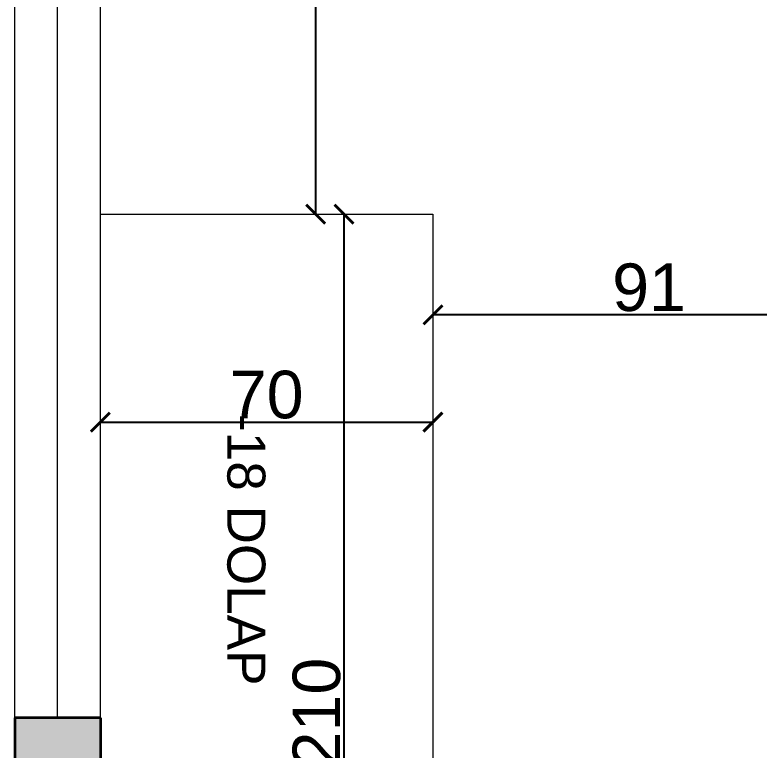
# Model space of a CAD drawing. Header units: millimetres. Extents: x 44201 to 173522, y 14677 to 20075.
# Drawn here: x 172466.4 to 172623.1, y 14858.7 to 15013.5 of the extents above; entities that cross this region are included whole.
import ezdxf

# ---------------------------------------------------------------- set-up
doc = ezdxf.new("R2010")
doc.units = ezdxf.units.MM
for name, color, linetype, lineweight in [('duvar', 7, 'Continuous', 35), ('tefriş', 252, 'Continuous', 13), ('ölçüler', 143, 'Continuous', 5)]:
    doc.layers.add(name, color=color, linetype=linetype, lineweight=lineweight)
doc.layers.add('yazi', color=74, linetype='Continuous')
doc.styles.get("Standard").update_dxf_attribs({"font": 'Arial.ttf'})
doc.dimstyles.new('ISO-25', dxfattribs={"dimtxt": 10, "dimasz": 4, "dimexe": 1.25, "dimexo": 0.625, "dimtad": 1, "dimtxsty": 'Standard', "dimblk": 'ARCHTICK', "dimcen": 2.5, "dimse1": 1, "dimse2": 1, "dimadec": 0, "dimazin": 0, "dimtfac": 1, "dimtmove": 0, "dimatfit": 3, "dimldrblk": 'ARCHTICK', "dimfxl": 1, "dimarcsym": 0})

# ---------------------------------------------------------------- blocks, each defined once
blk = doc.blocks.new('_ArchTick')
at = {"color": 0, "linetype": 'ByBlock', "const_width": 0.15}
blk.add_lwpolyline([(-0.5, -0.5), (0.5, 0.5)], dxfattribs=at)
blk = doc.blocks.new('*D439')
at = {"layer": 'Defpoints', "color": 0, "transparency": 16777216}
for p in [(172484.39, 14932.97), (172554.39, 14932.97), (172554.39, 14927.77)]:
    blk.add_point(p, dxfattribs=at)
at = {"layer": 'ölçüler', "color": 0, "lineweight": -2, "transparency": 16777216}
blk.add_line((172484.39, 14927.77), (172554.39, 14927.77), dxfattribs=at)
at = {"layer": 'ölçüler', "color": 0, "lineweight": -2, "transparency": 16777216, "xscale": 4, "yscale": 4, "zscale": 4, "rotation": 180}
blk.add_blockref('_ArchTick', (172484.39, 14927.77), dxfattribs=at)
at = {"layer": 'ölçüler', "color": 0, "lineweight": -2, "transparency": 16777216, "xscale": 4, "yscale": 4, "zscale": 4}
blk.add_blockref('_ArchTick', (172554.39, 14927.77), dxfattribs=at)
at = {"layer": 'ölçüler', "color": 0, "transparency": 16777216, "insert": (172519.39, 14933.5), "char_height": 10, "attachment_point": 5}
blk.add_mtext('70', dxfattribs=at)
blk = doc.blocks.new('*D440')
at = {"layer": 'Defpoints', "color": 0, "transparency": 16777216}
for p in [(172541.26, 14971.52), (172535.66, 14761.52), (172541.26, 14761.52)]:
    blk.add_point(p, dxfattribs=at)
at = {"layer": 'ölçüler', "color": 0, "lineweight": -2, "transparency": 16777216}
blk.add_line((172535.66, 14971.52), (172535.66, 14761.52), dxfattribs=at)
at = {"layer": 'ölçüler', "color": 0, "lineweight": -2, "transparency": 16777216, "xscale": 4, "yscale": 4, "zscale": 4}
for p, rotation in [((172535.66, 14971.52), 90), ((172535.66, 14761.52), 270)]:
    blk.add_blockref('_ArchTick', p, dxfattribs=dict(at, rotation=rotation))
at = {"layer": 'ölçüler', "color": 0, "transparency": 16777216, "insert": (172529.93, 14866.52), "char_height": 10, "attachment_point": 5, "rotation": 90}
blk.add_mtext('210', dxfattribs=at)
blk = doc.blocks.new('*D498')
at = {"layer": 'Defpoints', "color": 0, "transparency": 16777216}
for p in [(172529.72, 15085.52), (172529.86, 15085.52), (172529.86, 14971.52)]:
    blk.add_point(p, dxfattribs=at)
at = {"layer": 'ölçüler', "color": 0, "lineweight": -2, "transparency": 16777216}
blk.add_line((172529.72, 14971.52), (172529.72, 15085.52), dxfattribs=at)
at = {"layer": 'ölçüler', "color": 0, "lineweight": -2, "transparency": 16777216, "xscale": 4, "yscale": 4, "zscale": 4}
for p, rotation in [((172529.72, 15085.52), 90), ((172529.72, 14971.52), 270)]:
    blk.add_blockref('_ArchTick', p, dxfattribs=dict(at, rotation=rotation))
at = {"layer": 'ölçüler', "color": 0, "transparency": 16777216, "insert": (172524.08, 15028.52), "char_height": 10, "attachment_point": 5, "rotation": 90}
blk.add_mtext('114', dxfattribs=at)
blk = doc.blocks.new('*D500')
at = {"layer": 'Defpoints', "color": 0, "transparency": 16777216}
for p in [(172554.39, 14950.35), (172554.39, 14949.97), (172645.39, 14949.97)]:
    blk.add_point(p, dxfattribs=at)
at = {"layer": 'ölçüler', "color": 0, "lineweight": -2, "transparency": 16777216}
blk.add_line((172645.39, 14950.35), (172554.39, 14950.35), dxfattribs=at)
at = {"layer": 'ölçüler', "color": 0, "lineweight": -2, "transparency": 16777216, "xscale": 4, "yscale": 4, "zscale": 4, "rotation": 180}
blk.add_blockref('_ArchTick', (172554.39, 14950.35), dxfattribs=at)
at = {"layer": 'ölçüler', "color": 0, "lineweight": -2, "transparency": 16777216, "xscale": 4, "yscale": 4, "zscale": 4}
blk.add_blockref('_ArchTick', (172645.39, 14950.35), dxfattribs=at)
at = {"layer": 'ölçüler', "color": 0, "transparency": 16777216, "insert": (172599.89, 14956.08), "char_height": 10, "attachment_point": 5}
blk.add_mtext('91', dxfattribs=at)

msp = doc.modelspace()

# ---------------------------------------------------------------- hatches: boundary and pattern name
at = {"layer": 'duvar'}
h = msp.add_hatch(color=251, dxfattribs=at)
h.dxf.hatch_style = 1
h.paths.add_polyline_path([(172483.391, 15660.522), (172466.391, 15660.522), (172466.391, 15445.522), (172483.391, 15445.522)])
h.paths.add_polyline_path([(172524.391, 15180.522), (172483.391, 15180.522), (172483.391, 15260.522), (172466.391, 15260.522), (172466.391, 15039.522), (172484.391, 15039.522), (172484.391, 15119.522), (172524.391, 15119.522), (172524.391, 15165.522)])
h.paths.add_polyline_path([(172951.391, 15006.522), (173217.391, 15006.522), (173217.391, 15184.522), (173156.391, 15184.522), (173138.391, 15184.522), (172934.391, 15184.522), (172934.391, 15110.522), (172952.391, 15110.522), (172952.391, 15166.522), (173035.391, 15166.522), (173035.391, 15119.522), (173115.391, 15119.522), (173115.391, 15166.522), (173199.391, 15166.522), (173199.391, 15024.522), (172989.391, 15024.522), (172933.391, 15024.522), (172933.391, 14761.522), (172484.391, 14761.522), (172484.391, 14865.522), (172466.391, 14865.522), (172466.391, 14743.522), (172951.391, 14743.522)])

# ---------------------------------------------------------------- linework, layer by layer
for p, q in [((172484.391, 14865.522), (172466.391, 14865.522)), ((172466.391, 14865.522), (172466.391, 14743.522)), ((172484.391, 14865.522), (172484.391, 14761.522))]:
    msp.add_line(p, q, dxfattribs=at)
at = {"layer": 'tefriş'}
msp.add_lwpolyline([(172554.391, 14971.522), (172554.391, 14761.522), (172484.391, 14761.522), (172484.391, 14971.522)], close=True, dxfattribs=at)
at = {"layer": 'ölçüler'}
for p, q in [((172466.391, 14865.522), (172466.391, 15039.522)), ((172475.391, 14865.522), (172475.391, 15039.522)), ((172484.391, 14865.522), (172484.391, 15039.522))]:
    msp.add_line(p, q, dxfattribs=at)

# ---------------------------------------------------------------- texts
at = {"layer": 'yazi', "lineweight": 25, "insert": (172519.111, 14872.314), "char_height": 8, "attachment_point": 3, "rotation": 270}
msp.add_mtext_dynamic_manual_height_columns('-18 DOLAP', width=229.03839, gutter_width=12.5, heights=[0], dxfattribs=at)

# ---------------------------------------------------------------- dimensions: what is measured, and where the dimension line sits
at = {"layer": 'ölçüler'}
for p1, p2, distance, picture, middle in [((172529.862, 14971.522), (172529.862, 15085.522), 0.141, '*D498', (172524.076, 15028.522)), ((172541.259, 14971.522), (172541.259, 14761.522), -5.602, '*D440', (172529.926, 14866.522)), ((172645.392, 14949.975), (172554.391, 14949.975), -0.374, '*D500', (172599.892, 14956.079)), ((172484.391, 14932.974), (172554.391, 14932.974), -5.205, '*D439', (172519.391, 14933.5))]:
    dim = msp.add_aligned_dim(p1=p1, p2=p2, distance=distance, dimstyle='ISO-25', dxfattribs=at)
    dim.commit()
    dim.dimension.update_dxf_attribs({"geometry": picture, "text_midpoint": middle})

doc.saveas('drawing.dxf')
